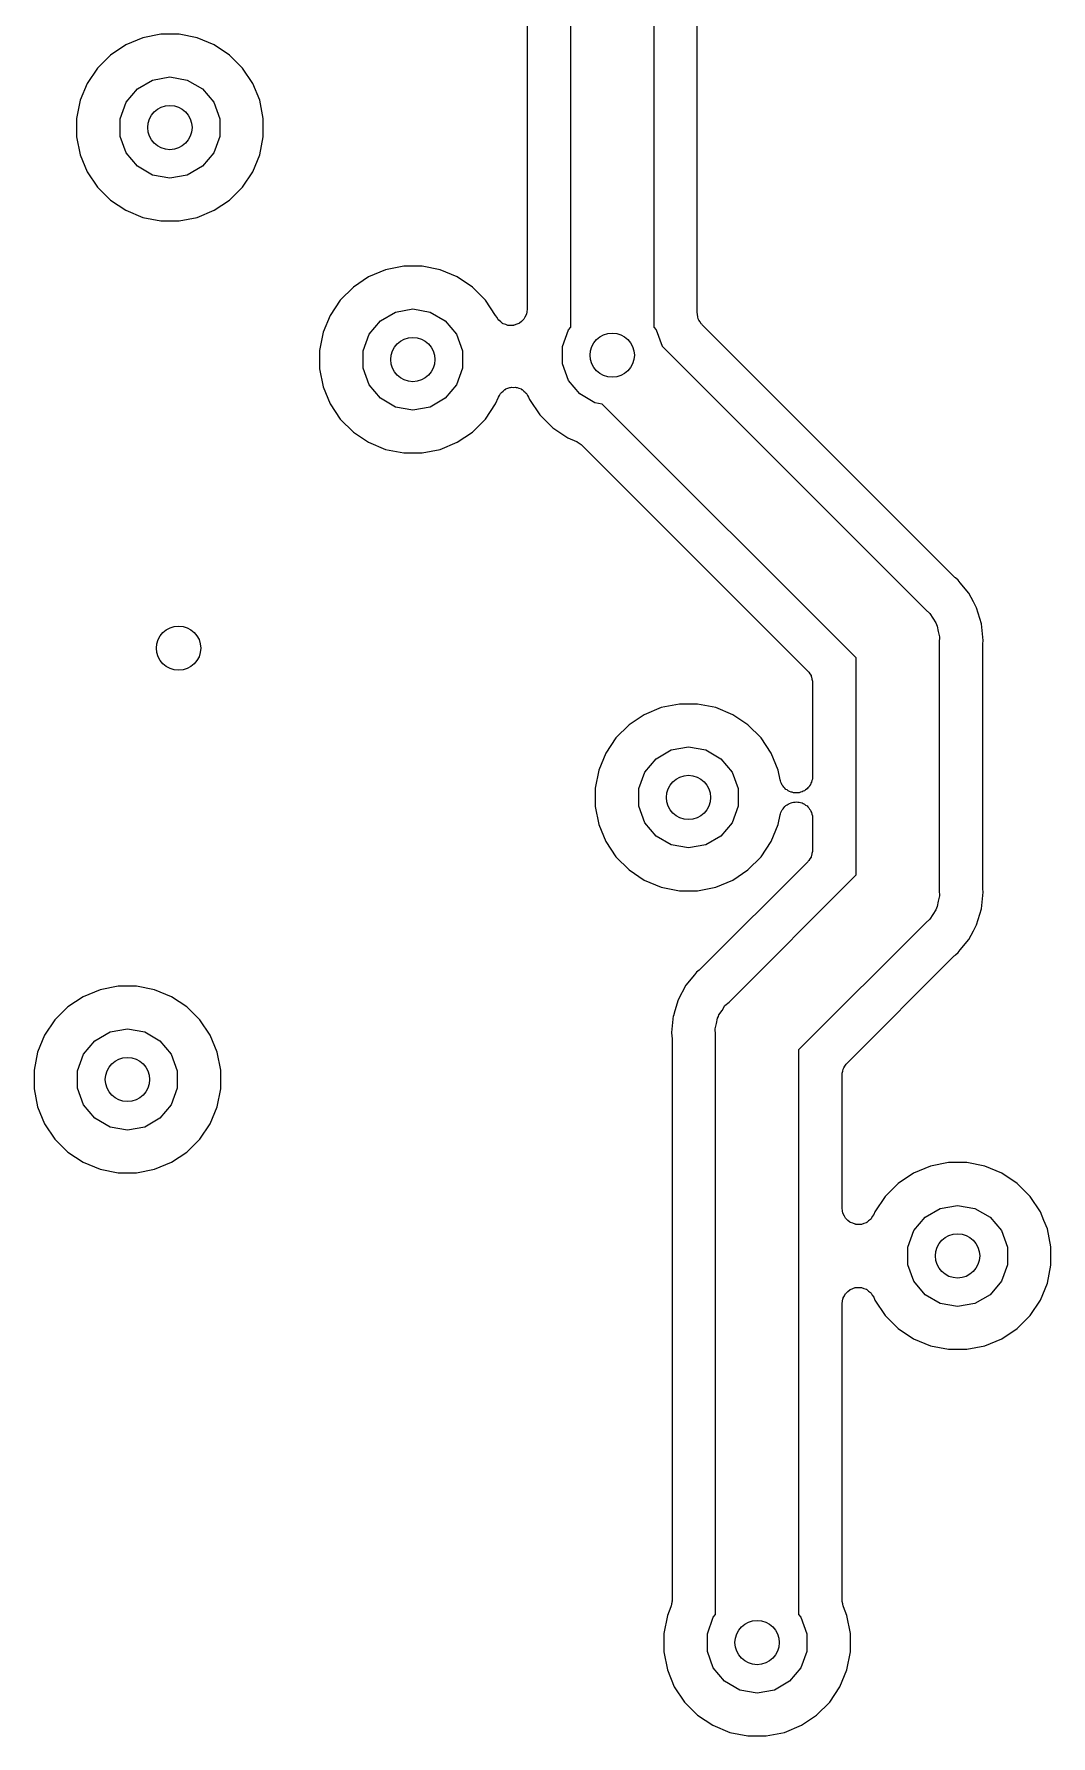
# Model space of a CAD drawing. Extents: x 91.4 to 190.2, y -113.9 to -59.9.
# Drawn here: x 149.41 to 158.75, y -99.91 to -84.28 of the extents above; entities that cross this region are included whole.
import ezdxf

# ---------------------------------------------------------------- set-up
doc = ezdxf.new("R2010")
doc.units = 0
doc.header["$MEASUREMENT"] = 0
doc.layers.add('BLACK', color=7, linetype='CONTINUOUS')

msp = doc.modelspace()

# ---------------------------------------------------------------- linework, layer by layer
at = {"layer": 'BLACK', "linetype": 'CONTINUOUS'}
for p, q in [((155.101, -83.0566), (155.101, -86.9728)), ((155.501, -86.8444), (155.501, -83.0857)), ((154.339, -86.9728), (154.339, -83.1978)), ((153.939, -83.4256), (153.939, -86.8084)), ((150.41, -84.3157), (150.254, -84.3804)), ((150.576, -84.2828), (150.41, -84.3157)), ((150.744, -84.2828), (150.576, -84.2828)), ((150.91, -84.3157), (150.744, -84.2828)), ((151.066, -84.3804), (150.91, -84.3157)), ((150.114, -84.4742), (149.994, -84.5936)), ((150.254, -84.3804), (150.114, -84.4742)), ((151.206, -84.4742), (151.066, -84.3804)), ((151.326, -84.5936), (151.206, -84.4742)), ((149.994, -84.5936), (149.9, -84.734)), ((150.501, -84.7037), (150.66, -84.6757)), ((150.66, -84.6757), (150.819, -84.7037)), ((151.42, -84.734), (151.326, -84.5936)), ((149.9, -84.734), (149.836, -84.89)), ((150.258, -84.9079), (150.362, -84.7844)), ((150.362, -84.7844), (150.501, -84.7037)), ((150.819, -84.7037), (150.958, -84.7844)), ((150.958, -84.7844), (151.062, -84.9079)), ((151.484, -84.89), (151.42, -84.734)), ((149.836, -84.89), (149.803, -85.0556)), ((150.203, -85.0594), (150.258, -84.9079)), ((151.062, -84.9079), (151.117, -85.0594)), ((151.517, -85.0556), (151.484, -84.89)), ((149.803, -85.0556), (149.803, -85.2244)), ((150.203, -85.2206), (150.203, -85.0594)), ((151.117, -85.0594), (151.117, -85.2206)), ((151.517, -85.2244), (151.517, -85.0556)), ((149.803, -85.2244), (149.836, -85.39)), ((150.258, -85.3721), (150.203, -85.2206)), ((151.117, -85.2206), (151.062, -85.3721)), ((151.484, -85.39), (151.517, -85.2244)), ((149.836, -85.39), (149.9, -85.546)), ((150.362, -85.4956), (150.258, -85.3721)), ((151.062, -85.3721), (150.958, -85.4956)), ((151.42, -85.546), (151.484, -85.39)), ((149.9, -85.546), (149.994, -85.6864)), ((150.501, -85.5763), (150.362, -85.4956)), ((150.66, -85.6043), (150.501, -85.5763)), ((150.819, -85.5763), (150.66, -85.6043)), ((150.958, -85.4956), (150.819, -85.5763)), ((151.326, -85.6864), (151.42, -85.546)), ((149.994, -85.6864), (150.114, -85.8058)), ((151.206, -85.8058), (151.326, -85.6864)), ((150.114, -85.8058), (150.254, -85.8996)), ((150.254, -85.8996), (150.41, -85.9643)), ((150.91, -85.9643), (151.066, -85.8996)), ((151.066, -85.8996), (151.206, -85.8058)), ((150.41, -85.9643), (150.576, -85.9972)), ((150.576, -85.9972), (150.744, -85.9972)), ((150.744, -85.9972), (150.91, -85.9643)), ((152.484, -86.5104), (152.344, -86.6042)), ((152.64, -86.4457), (152.484, -86.5104)), ((152.806, -86.4128), (152.64, -86.4457)), ((152.974, -86.4128), (152.806, -86.4128)), ((153.14, -86.4457), (152.974, -86.4128)), ((153.296, -86.5104), (153.14, -86.4457)), ((153.436, -86.6042), (153.296, -86.5104)), ((152.344, -86.6042), (152.224, -86.7236)), ((153.556, -86.7236), (153.436, -86.6042)), ((152.13, -86.864), (152.066, -87.02)), ((152.224, -86.7236), (152.13, -86.864)), ((152.592, -86.9144), (152.731, -86.8337)), ((152.731, -86.8337), (152.89, -86.8057)), ((152.89, -86.8057), (153.049, -86.8337)), ((153.049, -86.8337), (153.188, -86.9144)), ((153.65, -86.864), (153.556, -86.7236)), ((153.65, -86.8658), (153.65, -86.864)), ((153.663, -86.8851), (153.65, -86.8658)), ((153.919, -86.8795), (153.908, -86.8998)), ((153.93, -86.8597), (153.919, -86.8795)), ((153.931, -86.8565), (153.93, -86.8597)), ((153.932, -86.8535), (153.931, -86.8565)), ((153.935, -86.8309), (153.932, -86.8535)), ((153.939, -86.8084), (153.935, -86.8309)), ((155.502, -86.8509), (155.501, -86.8444)), ((155.502, -86.8574), (155.502, -86.8509)), ((155.507, -86.8764), (155.502, -86.8574)), ((155.51, -86.8957), (155.507, -86.8764)), ((152.066, -87.02), (152.033, -87.1856)), ((152.488, -87.0379), (152.592, -86.9144)), ((153.188, -86.9144), (153.292, -87.0379)), ((153.674, -86.9049), (153.663, -86.8851)), ((153.677, -86.907), (153.674, -86.9049)), ((153.678, -86.9098), (153.677, -86.907)), ((153.697, -86.9237), (153.678, -86.9098)), ((153.714, -86.9383), (153.697, -86.9237)), ((153.717, -86.9395), (153.714, -86.9383)), ((153.72, -86.9415), (153.717, -86.9395)), ((153.742, -86.9484), (153.72, -86.9415)), ((153.763, -86.9562), (153.742, -86.9484)), ((153.766, -86.9562), (153.763, -86.9562)), ((153.769, -86.9572), (153.766, -86.9562)), ((153.792, -86.9562), (153.769, -86.9572)), ((153.815, -86.9562), (153.792, -86.9562)), ((153.818, -86.955), (153.815, -86.9562)), ((153.821, -86.9549), (153.818, -86.955)), ((153.843, -86.9462), (153.821, -86.9549)), ((153.864, -86.9383), (153.843, -86.9462)), ((153.867, -86.9362), (153.864, -86.9383)), ((153.87, -86.9349), (153.867, -86.9362)), ((153.886, -86.9195), (153.87, -86.9349)), ((153.904, -86.9049), (153.886, -86.9195)), ((153.906, -86.902), (153.904, -86.9049)), ((153.908, -86.8998), (153.906, -86.902)), ((154.263, -87.1494), (154.318, -86.9979)), ((154.318, -86.9979), (154.339, -86.9728)), ((155.101, -86.9728), (155.122, -86.9979)), ((155.122, -86.9979), (155.177, -87.1478)), ((155.513, -86.9014), (155.51, -86.8957)), ((155.515, -86.9078), (155.513, -86.9014)), ((155.526, -86.9238), (155.515, -86.9078)), ((155.536, -86.9408), (155.526, -86.9238)), ((155.541, -86.945), (155.536, -86.9408)), ((155.545, -86.9504), (155.541, -86.945)), ((157.86, -89.2654), (155.545, -86.9504)), ((152.033, -87.1856), (152.033, -87.3544)), ((152.433, -87.1894), (152.488, -87.0379)), ((152.433, -87.3506), (152.433, -87.1894)), ((153.292, -87.0379), (153.347, -87.1894)), ((153.347, -87.1894), (153.347, -87.3506)), ((154.263, -87.3106), (154.263, -87.1494)), ((155.177, -87.1478), (157.598, -89.5688)), ((154.318, -87.4621), (154.263, -87.3106)), ((152.033, -87.3544), (152.066, -87.52)), ((152.488, -87.5021), (152.433, -87.3506)), ((152.592, -87.6256), (152.488, -87.5021)), ((153.292, -87.5021), (153.188, -87.6256)), ((153.347, -87.3506), (153.292, -87.5021)), ((154.422, -87.5856), (154.318, -87.4621)), ((152.066, -87.52), (152.13, -87.676)), ((152.731, -87.7063), (152.592, -87.6256)), ((153.188, -87.6256), (153.049, -87.7063)), ((153.65, -87.676), (153.675, -87.6155)), ((153.675, -87.6155), (153.685, -87.599)), ((153.685, -87.599), (153.694, -87.5816)), ((153.694, -87.5816), (153.699, -87.5772)), ((153.699, -87.5772), (153.703, -87.5716)), ((153.703, -87.5716), (153.718, -87.5597)), ((153.718, -87.5597), (153.733, -87.5464)), ((153.733, -87.5464), (153.739, -87.5439)), ((153.739, -87.5439), (153.744, -87.5399)), ((153.744, -87.5399), (153.763, -87.534)), ((153.763, -87.534), (153.781, -87.5265)), ((153.781, -87.5265), (153.787, -87.5262)), ((153.787, -87.5262), (153.794, -87.5242)), ((153.794, -87.5242), (153.813, -87.5251)), ((153.813, -87.5251), (153.833, -87.5242)), ((153.833, -87.5242), (153.839, -87.5262)), ((153.839, -87.5262), (153.846, -87.5265)), ((153.846, -87.5265), (153.864, -87.534)), ((153.864, -87.534), (153.883, -87.5399)), ((153.883, -87.5399), (153.888, -87.5439)), ((153.888, -87.5439), (153.894, -87.5464)), ((153.894, -87.5464), (153.908, -87.5597)), ((153.908, -87.5597), (153.924, -87.5716)), ((153.924, -87.5716), (153.927, -87.5772)), ((153.927, -87.5772), (153.932, -87.5816)), ((153.932, -87.5816), (153.941, -87.599)), ((153.941, -87.599), (153.952, -87.6155)), ((153.952, -87.6155), (153.96, -87.636)), ((153.96, -87.636), (154.054, -87.7764)), ((154.561, -87.6663), (154.422, -87.5856)), ((152.13, -87.676), (152.224, -87.8164)), ((152.224, -87.8164), (152.344, -87.9358)), ((152.89, -87.7343), (152.731, -87.7063)), ((153.049, -87.7063), (152.89, -87.7343)), ((153.436, -87.9358), (153.556, -87.8164)), ((153.556, -87.8164), (153.65, -87.676)), ((154.054, -87.7764), (154.174, -87.8958)), ((154.629, -87.6783), (154.561, -87.6663)), ((156.959, -90.0078), (154.629, -87.6783)), ((152.344, -87.9358), (152.484, -88.0296)), ((153.296, -88.0296), (153.436, -87.9358)), ((154.174, -87.8958), (154.314, -87.9896)), ((152.484, -88.0296), (152.64, -88.0943)), ((152.64, -88.0943), (152.806, -88.1272)), ((152.806, -88.1272), (152.974, -88.1272)), ((152.974, -88.1272), (153.14, -88.0943)), ((153.14, -88.0943), (153.296, -88.0296)), ((154.314, -87.9896), (154.391, -88.0215)), ((154.391, -88.0215), (154.394, -88.0233)), ((154.394, -88.0233), (154.397, -88.0241)), ((154.397, -88.0241), (154.416, -88.0372)), ((154.416, -88.0372), (154.435, -88.0495)), ((154.435, -88.0495), (154.437, -88.0521)), ((154.437, -88.0521), (154.439, -88.054)), ((154.439, -88.054), (156.515, -90.1296)), ((157.866, -89.2697), (157.86, -89.2654)), ((157.871, -89.2753), (157.866, -89.2697)), ((157.895, -89.2951), (157.871, -89.2753)), ((157.915, -89.3192), (157.895, -89.2951)), ((157.993, -89.414), (157.915, -89.3192)), ((157.915, -89.3192), (157.915, -89.3192)), ((158.035, -89.4931), (157.993, -89.414)), ((158.065, -89.5497), (158.035, -89.4931)), ((158.035, -89.4931), (158.035, -89.4931)), ((157.598, -89.5688), (157.636, -89.6013)), ((157.636, -89.6013), (157.662, -89.6451)), ((157.662, -89.6451), (157.691, -89.6865)), ((157.691, -89.6865), (157.695, -89.7029)), ((158.11, -89.6969), (158.065, -89.5497)), ((157.695, -89.7029), (157.704, -89.7177)), ((157.704, -89.7177), (157.712, -89.7675)), ((157.712, -89.7675), (157.725, -89.8163)), ((157.725, -89.8163), (157.721, -89.8666)), ((158.122, -89.819), (158.11, -89.6969)), ((158.125, -89.85), (158.122, -89.819)), ((157.721, -89.8666), (157.721, -92.1434)), ((158.121, -89.8957), (158.122, -89.8884)), ((158.121, -92.1143), (158.121, -89.8957)), ((158.122, -89.881), (158.125, -89.85)), ((158.122, -89.8884), (158.122, -89.881)), ((156.515, -90.1296), (156.519, -90.135)), ((156.519, -90.135), (156.524, -90.1392)), ((156.524, -90.1392), (156.534, -90.1562)), ((156.534, -90.1562), (156.545, -90.1722)), ((156.959, -92.0022), (156.959, -90.0078)), ((156.545, -90.1722), (156.547, -90.1786)), ((156.547, -90.1786), (156.55, -90.1843)), ((156.55, -90.1843), (156.553, -90.2036)), ((156.553, -90.2036), (156.558, -90.2226)), ((156.558, -90.2226), (156.558, -90.2291)), ((156.558, -90.2291), (156.559, -90.2356)), ((156.559, -90.2356), (156.559, -91.0993)), ((155.17, -90.4657), (155.014, -90.5304)), ((155.336, -90.4328), (155.17, -90.4657)), ((155.504, -90.4328), (155.336, -90.4328)), ((155.67, -90.4657), (155.504, -90.4328)), ((155.826, -90.5304), (155.67, -90.4657)), ((154.874, -90.6242), (154.754, -90.7436)), ((155.014, -90.5304), (154.874, -90.6242)), ((155.966, -90.6242), (155.826, -90.5304)), ((156.086, -90.7436), (155.966, -90.6242)), ((154.754, -90.7436), (154.66, -90.884)), ((156.18, -90.884), (156.086, -90.7436)), ((154.66, -90.884), (154.596, -91.04)), ((155.018, -91.0579), (155.122, -90.9344)), ((155.122, -90.9344), (155.261, -90.8537)), ((155.261, -90.8537), (155.42, -90.8257)), ((155.42, -90.8257), (155.579, -90.8537)), ((155.579, -90.8537), (155.718, -90.9344)), ((155.718, -90.9344), (155.822, -91.0579)), ((156.244, -91.04), (156.18, -90.884)), ((154.596, -91.04), (154.563, -91.2056)), ((154.963, -91.2094), (155.018, -91.0579)), ((155.822, -91.0579), (155.877, -91.2094)), ((156.262, -91.1286), (156.244, -91.04)), ((154.563, -91.2056), (154.563, -91.3744)), ((154.963, -91.3706), (154.963, -91.2094)), ((155.877, -91.2094), (155.877, -91.3706)), ((156.266, -91.1393), (156.262, -91.1286)), ((156.268, -91.1506), (156.266, -91.1393)), ((156.275, -91.1634), (156.268, -91.1506)), ((156.281, -91.1771), (156.275, -91.1634)), ((156.288, -91.1858), (156.281, -91.1771)), ((156.294, -91.1957), (156.288, -91.1858)), ((156.305, -91.2052), (156.294, -91.1957)), ((156.315, -91.2163), (156.305, -91.2052)), ((156.325, -91.2218), (156.315, -91.2163)), ((156.334, -91.2292), (156.325, -91.2218)), ((156.348, -91.2343), (156.334, -91.2292)), ((156.361, -91.2413), (156.348, -91.2343)), ((156.372, -91.2431), (156.361, -91.2413)), ((156.383, -91.247), (156.372, -91.2431)), ((156.398, -91.247), (156.383, -91.247)), ((156.412, -91.2493), (156.398, -91.247)), ((156.424, -91.247), (156.412, -91.2493)), ((156.435, -91.247), (156.424, -91.247)), ((156.449, -91.242), (156.435, -91.247)), ((156.463, -91.2391), (156.449, -91.242)), ((156.473, -91.2331), (156.463, -91.2391)), ((156.484, -91.2292), (156.473, -91.2331)), ((156.495, -91.2197), (156.484, -91.2292)), ((156.508, -91.2121), (156.495, -91.2197)), ((156.515, -91.2031), (156.508, -91.2121)), ((156.524, -91.1957), (156.515, -91.2031)), ((156.531, -91.183), (156.524, -91.1957)), ((156.541, -91.1715), (156.531, -91.183)), ((156.544, -91.1606), (156.541, -91.1715)), ((156.55, -91.1506), (156.544, -91.1606)), ((156.553, -91.1361), (156.55, -91.1506)), ((156.557, -91.1221), (156.553, -91.1361)), ((156.559, -91.0993), (156.557, -91.1106)), ((156.557, -91.1106), (156.557, -91.1221)), ((154.563, -91.3744), (154.596, -91.54)), ((155.018, -91.5221), (154.963, -91.3706)), ((155.877, -91.3706), (155.822, -91.5221)), ((156.275, -91.4166), (156.281, -91.4029)), ((156.281, -91.4029), (156.288, -91.3942)), ((156.288, -91.3942), (156.294, -91.3843)), ((156.294, -91.3843), (156.305, -91.3748)), ((156.305, -91.3748), (156.315, -91.3637)), ((156.315, -91.3637), (156.325, -91.3582)), ((156.325, -91.3582), (156.334, -91.3508)), ((156.334, -91.3508), (156.348, -91.3457)), ((156.348, -91.3457), (156.361, -91.3387)), ((156.361, -91.3387), (156.372, -91.3369)), ((156.372, -91.3369), (156.383, -91.333)), ((156.383, -91.333), (156.398, -91.333)), ((156.398, -91.333), (156.412, -91.3307)), ((156.412, -91.3307), (156.424, -91.333)), ((156.424, -91.333), (156.435, -91.333)), ((156.435, -91.333), (156.449, -91.338)), ((156.449, -91.338), (156.463, -91.3409)), ((156.463, -91.3409), (156.473, -91.3469)), ((156.473, -91.3469), (156.484, -91.3508)), ((156.484, -91.3508), (156.495, -91.3603)), ((156.495, -91.3603), (156.508, -91.3679)), ((156.508, -91.3679), (156.515, -91.3769)), ((156.515, -91.3769), (156.524, -91.3843)), ((156.524, -91.3843), (156.531, -91.397)), ((156.531, -91.397), (156.541, -91.4085)), ((156.541, -91.4085), (156.544, -91.4194)), ((154.596, -91.54), (154.66, -91.696)), ((155.122, -91.6456), (155.018, -91.5221)), ((155.822, -91.5221), (155.718, -91.6456)), ((156.18, -91.696), (156.244, -91.54)), ((156.244, -91.54), (156.262, -91.4514)), ((156.262, -91.4514), (156.266, -91.4407)), ((156.266, -91.4407), (156.268, -91.4294)), ((156.268, -91.4294), (156.275, -91.4166)), ((156.544, -91.4194), (156.55, -91.4294)), ((156.55, -91.4294), (156.553, -91.4439)), ((156.553, -91.4439), (156.557, -91.4579)), ((156.557, -91.4579), (156.557, -91.4694)), ((156.557, -91.4694), (156.559, -91.4807)), ((156.559, -91.4807), (156.559, -91.7744)), ((154.66, -91.696), (154.754, -91.8364)), ((155.261, -91.7263), (155.122, -91.6456)), ((155.718, -91.6456), (155.579, -91.7263)), ((156.086, -91.8364), (156.18, -91.696)), ((154.754, -91.8364), (154.874, -91.9558)), ((155.42, -91.7543), (155.261, -91.7263)), ((155.579, -91.7263), (155.42, -91.7543)), ((155.966, -91.9558), (156.086, -91.8364)), ((156.519, -91.875), (156.515, -91.8804)), ((156.524, -91.8708), (156.519, -91.875)), ((156.534, -91.8538), (156.524, -91.8708)), ((156.545, -91.8378), (156.534, -91.8538)), ((156.547, -91.8314), (156.545, -91.8378)), ((156.55, -91.8257), (156.547, -91.8314)), ((156.553, -91.8064), (156.55, -91.8257)), ((156.558, -91.7874), (156.553, -91.8064)), ((156.559, -91.7744), (156.558, -91.7809)), ((156.558, -91.7809), (156.558, -91.7874)), ((154.874, -91.9558), (155.014, -92.0496)), ((156.515, -91.8804), (155.53, -92.8654)), ((155.792, -93.1688), (156.959, -92.0022)), ((155.826, -92.0496), (155.966, -91.9558)), ((155.014, -92.0496), (155.17, -92.1143)), ((155.17, -92.1143), (155.336, -92.1472)), ((155.336, -92.1472), (155.504, -92.1472)), ((155.504, -92.1472), (155.67, -92.1143)), ((155.67, -92.1143), (155.826, -92.0496)), ((157.721, -92.1434), (157.725, -92.1937)), ((158.11, -92.3131), (158.122, -92.191)), ((158.122, -92.1216), (158.121, -92.1143)), ((158.122, -92.129), (158.122, -92.1216)), ((158.125, -92.16), (158.122, -92.129)), ((158.122, -92.191), (158.125, -92.16)), ((158.122, -92.191), (158.122, -92.191)), ((158.122, -92.191), (158.122, -92.191)), ((157.691, -92.3235), (157.662, -92.3649)), ((157.695, -92.3071), (157.691, -92.3235)), ((157.704, -92.2923), (157.695, -92.3071)), ((157.712, -92.2425), (157.704, -92.2923)), ((157.725, -92.1937), (157.712, -92.2425)), ((158.065, -92.4603), (158.11, -92.3131)), ((157.598, -92.4412), (156.431, -93.6078)), ((157.636, -92.4087), (157.598, -92.4412)), ((157.662, -92.3649), (157.636, -92.4087)), ((158.036, -92.515), (158.065, -92.4603)), ((157.915, -92.6908), (157.993, -92.596)), ((157.993, -92.596), (158.036, -92.515)), ((158.036, -92.515), (158.036, -92.515)), ((156.875, -93.7296), (157.86, -92.7446)), ((157.86, -92.7446), (157.866, -92.7403)), ((157.866, -92.7403), (157.871, -92.7347)), ((157.871, -92.7347), (157.895, -92.7149)), ((157.895, -92.7149), (157.915, -92.6908)), ((155.475, -92.9192), (155.397, -93.014)), ((155.495, -92.8951), (155.475, -92.9192)), ((155.475, -92.9192), (155.475, -92.9192)), ((155.519, -92.8753), (155.495, -92.8951)), ((155.524, -92.8697), (155.519, -92.8753)), ((155.53, -92.8654), (155.524, -92.8697)), ((149.864, -93.1204), (149.724, -93.2142)), ((150.02, -93.0557), (149.864, -93.1204)), ((150.186, -93.0228), (150.02, -93.0557)), ((150.354, -93.0228), (150.186, -93.0228)), ((150.52, -93.0557), (150.354, -93.0228)), ((150.676, -93.1204), (150.52, -93.0557)), ((150.816, -93.2142), (150.676, -93.1204)), ((155.397, -93.014), (155.325, -93.1497)), ((149.724, -93.2142), (149.604, -93.3336)), ((150.936, -93.3336), (150.816, -93.2142)), ((155.294, -93.2502), (155.281, -93.2959)), ((155.325, -93.1497), (155.294, -93.2502)), ((155.699, -93.2865), (155.728, -93.2451)), ((155.728, -93.2451), (155.754, -93.2013)), ((155.754, -93.2013), (155.792, -93.1688)), ((149.604, -93.3336), (149.51, -93.474)), ((150.111, -93.4437), (150.27, -93.4157)), ((150.27, -93.4157), (150.429, -93.4437)), ((151.03, -93.474), (150.936, -93.3336)), ((155.28, -93.2969), (155.265, -93.45)), ((155.281, -93.2959), (155.28, -93.2969)), ((155.281, -93.2959), (155.281, -93.2959)), ((155.281, -93.2959), (155.281, -93.2959)), ((155.665, -93.4163), (155.678, -93.3674)), ((155.669, -93.4666), (155.665, -93.4163)), ((155.678, -93.3674), (155.686, -93.3177)), ((155.686, -93.3177), (155.695, -93.3029)), ((155.695, -93.3029), (155.699, -93.2865)), ((149.51, -93.474), (149.446, -93.63)), ((149.868, -93.6479), (149.972, -93.5244)), ((149.972, -93.5244), (150.111, -93.4437)), ((150.429, -93.4437), (150.568, -93.5244)), ((150.568, -93.5244), (150.672, -93.6479)), ((151.094, -93.63), (151.03, -93.474)), ((155.265, -93.45), (155.268, -93.481)), ((155.268, -93.481), (155.268, -93.4884)), ((155.268, -93.4884), (155.269, -93.4957)), ((155.269, -93.4957), (155.269, -98.6657)), ((155.669, -98.7928), (155.669, -93.4666)), ((149.446, -93.63), (149.413, -93.7956)), ((149.813, -93.7994), (149.868, -93.6479)), ((150.672, -93.6479), (150.727, -93.7994)), ((151.127, -93.7956), (151.094, -93.63)), ((156.431, -93.6078), (156.431, -98.7928)), ((156.856, -93.7562), (156.866, -93.7392)), ((156.866, -93.7392), (156.871, -93.735)), ((156.871, -93.735), (156.875, -93.7296)), ((149.413, -93.7956), (149.413, -93.9644)), ((149.813, -93.9606), (149.813, -93.7994)), ((150.727, -93.7994), (150.727, -93.9606)), ((151.127, -93.9644), (151.127, -93.7956)), ((156.831, -93.8356), (156.832, -93.8291)), ((156.831, -95.0626), (156.831, -93.8356)), ((156.832, -93.8226), (156.837, -93.8036)), ((156.832, -93.8291), (156.832, -93.8226)), ((156.837, -93.8036), (156.84, -93.7843)), ((156.84, -93.7843), (156.843, -93.7786)), ((156.843, -93.7786), (156.845, -93.7722)), ((156.845, -93.7722), (156.856, -93.7562)), ((149.413, -93.9644), (149.446, -94.13)), ((149.868, -94.1121), (149.813, -93.9606)), ((150.727, -93.9606), (150.672, -94.1121)), ((151.094, -94.13), (151.127, -93.9644)), ((149.446, -94.13), (149.51, -94.286)), ((149.972, -94.2356), (149.868, -94.1121)), ((150.672, -94.1121), (150.568, -94.2356)), ((151.03, -94.286), (151.094, -94.13)), ((149.51, -94.286), (149.604, -94.4264)), ((150.111, -94.3163), (149.972, -94.2356)), ((150.27, -94.3443), (150.111, -94.3163)), ((150.429, -94.3163), (150.27, -94.3443)), ((150.568, -94.2356), (150.429, -94.3163)), ((150.936, -94.4264), (151.03, -94.286)), ((149.604, -94.4264), (149.724, -94.5458)), ((150.816, -94.5458), (150.936, -94.4264)), ((149.724, -94.5458), (149.864, -94.6396)), ((149.864, -94.6396), (150.02, -94.7043)), ((150.52, -94.7043), (150.676, -94.6396)), ((150.676, -94.6396), (150.816, -94.5458)), ((157.64, -94.6757), (157.484, -94.7404)), ((157.806, -94.6428), (157.64, -94.6757)), ((157.974, -94.6428), (157.806, -94.6428)), ((158.14, -94.6757), (157.974, -94.6428)), ((158.296, -94.7404), (158.14, -94.6757)), ((150.02, -94.7043), (150.186, -94.7372)), ((150.186, -94.7372), (150.354, -94.7372)), ((150.354, -94.7372), (150.52, -94.7043)), ((157.344, -94.8342), (157.224, -94.9536)), ((157.484, -94.7404), (157.344, -94.8342)), ((158.436, -94.8342), (158.296, -94.7404)), ((158.556, -94.9536), (158.436, -94.8342)), ((157.224, -94.9536), (157.13, -95.094)), ((158.65, -95.094), (158.556, -94.9536)), ((156.835, -95.0851), (156.831, -95.0626)), ((156.838, -95.1077), (156.835, -95.0851)), ((156.839, -95.1106), (156.838, -95.1077)), ((156.84, -95.1139), (156.839, -95.1106)), ((156.851, -95.1336), (156.84, -95.1139)), ((156.862, -95.1539), (156.851, -95.1336)), ((156.864, -95.1561), (156.862, -95.1539)), ((156.866, -95.159), (156.864, -95.1561)), ((156.884, -95.1737), (156.866, -95.159)), ((157.093, -95.1611), (157.092, -95.1639)), ((157.096, -95.159), (157.093, -95.1611)), ((157.107, -95.1392), (157.096, -95.159)), ((157.12, -95.12), (157.107, -95.1392)), ((157.13, -95.094), (157.12, -95.12)), ((157.488, -95.2679), (157.592, -95.1444)), ((157.592, -95.1444), (157.731, -95.0637)), ((157.731, -95.0637), (157.89, -95.0357)), ((157.89, -95.0357), (158.049, -95.0637)), ((158.049, -95.0637), (158.188, -95.1444)), ((158.188, -95.1444), (158.292, -95.2679)), ((158.682, -95.1732), (158.65, -95.094)), ((156.9, -95.1891), (156.884, -95.1737)), ((156.903, -95.1904), (156.9, -95.1891)), ((156.906, -95.1925), (156.903, -95.1904)), ((156.927, -95.2003), (156.906, -95.1925)), ((156.949, -95.209), (156.927, -95.2003)), ((156.952, -95.2092), (156.949, -95.209)), ((156.955, -95.2103), (156.952, -95.2092)), ((156.978, -95.2103), (156.955, -95.2103)), ((157.001, -95.2113), (156.978, -95.2103)), ((157.004, -95.2103), (157.001, -95.2113)), ((157.007, -95.2103), (157.004, -95.2103)), ((157.028, -95.2025), (157.007, -95.2103)), ((157.05, -95.1956), (157.028, -95.2025)), ((157.053, -95.1936), (157.05, -95.1956)), ((157.056, -95.1925), (157.053, -95.1936)), ((157.073, -95.1778), (157.056, -95.1925)), ((157.092, -95.1639), (157.073, -95.1778)), ((157.433, -95.4194), (157.488, -95.2679)), ((158.292, -95.2679), (158.347, -95.4194)), ((158.714, -95.25), (158.682, -95.1732)), ((158.747, -95.4156), (158.714, -95.25)), ((157.433, -95.5806), (157.433, -95.4194)), ((158.347, -95.4194), (158.347, -95.5806)), ((158.747, -95.5844), (158.747, -95.4156)), ((157.488, -95.7321), (157.433, -95.5806)), ((158.347, -95.5806), (158.292, -95.7321)), ((158.714, -95.75), (158.747, -95.5844)), ((157.592, -95.8556), (157.488, -95.7321)), ((158.292, -95.7321), (158.188, -95.8556)), ((158.65, -95.906), (158.714, -95.75)), ((156.831, -95.9374), (156.835, -95.9149)), ((156.831, -98.6657), (156.831, -95.9374)), ((156.835, -95.9149), (156.838, -95.8923)), ((156.838, -95.8923), (156.839, -95.8894)), ((156.839, -95.8894), (156.84, -95.8861)), ((156.84, -95.8861), (156.851, -95.8664)), ((156.851, -95.8664), (156.862, -95.8461)), ((156.862, -95.8461), (156.864, -95.8439)), ((156.864, -95.8439), (156.866, -95.841)), ((156.866, -95.841), (156.884, -95.8263)), ((156.884, -95.8263), (156.9, -95.8109)), ((156.9, -95.8109), (156.903, -95.8096)), ((156.903, -95.8096), (156.906, -95.8075)), ((156.906, -95.8075), (156.927, -95.7997)), ((156.927, -95.7997), (156.949, -95.791)), ((156.949, -95.791), (156.952, -95.7908)), ((156.952, -95.7908), (156.955, -95.7897)), ((156.955, -95.7897), (156.978, -95.7897)), ((156.978, -95.7897), (157.001, -95.7887)), ((157.001, -95.7887), (157.004, -95.7897)), ((157.004, -95.7897), (157.007, -95.7897)), ((157.007, -95.7897), (157.028, -95.7975)), ((157.028, -95.7975), (157.05, -95.8044)), ((157.05, -95.8044), (157.053, -95.8064)), ((157.053, -95.8064), (157.056, -95.8075)), ((157.056, -95.8075), (157.073, -95.8222)), ((157.073, -95.8222), (157.092, -95.8361)), ((157.092, -95.8361), (157.093, -95.8389)), ((157.093, -95.8389), (157.096, -95.841)), ((157.096, -95.841), (157.107, -95.8608)), ((157.107, -95.8608), (157.12, -95.88)), ((157.12, -95.88), (157.13, -95.906)), ((157.13, -95.906), (157.224, -96.0464)), ((157.731, -95.9363), (157.592, -95.8556)), ((157.89, -95.9643), (157.731, -95.9363)), ((158.049, -95.9363), (157.89, -95.9643)), ((158.188, -95.8556), (158.049, -95.9363)), ((158.556, -96.0464), (158.65, -95.906)), ((157.224, -96.0464), (157.344, -96.1658)), ((158.436, -96.1658), (158.556, -96.0464)), ((157.344, -96.1658), (157.484, -96.2596)), ((158.296, -96.2596), (158.436, -96.1658)), ((157.484, -96.2596), (157.64, -96.3243)), ((157.64, -96.3243), (157.806, -96.3572)), ((157.806, -96.3572), (157.974, -96.3572)), ((157.974, -96.3572), (158.14, -96.3243)), ((158.14, -96.3243), (158.296, -96.2596)), ((155.258, -98.7231), (155.226, -98.8)), ((155.26, -98.717), (155.258, -98.7199)), ((155.258, -98.7199), (155.258, -98.7231)), ((155.264, -98.6945), (155.26, -98.717)), ((155.269, -98.6722), (155.264, -98.6945)), ((155.269, -98.6657), (155.268, -98.669)), ((155.268, -98.669), (155.269, -98.6722)), ((156.832, -98.669), (156.831, -98.6657)), ((156.831, -98.6722), (156.832, -98.669)), ((156.836, -98.6945), (156.831, -98.6722)), ((156.84, -98.717), (156.836, -98.6945)), ((156.842, -98.7199), (156.84, -98.717)), ((156.842, -98.7231), (156.842, -98.7199)), ((156.874, -98.8), (156.842, -98.7231)), ((155.226, -98.8), (155.193, -98.9656)), ((155.593, -98.9694), (155.648, -98.8179)), ((155.648, -98.8179), (155.669, -98.7928)), ((156.431, -98.7928), (156.452, -98.8179)), ((156.452, -98.8179), (156.507, -98.9694)), ((156.907, -98.9656), (156.874, -98.8)), ((155.193, -98.9656), (155.193, -99.1344)), ((155.593, -99.1306), (155.593, -98.9694)), ((156.507, -98.9694), (156.507, -99.1306)), ((156.907, -99.1344), (156.907, -98.9656)), ((155.193, -99.1344), (155.226, -99.3)), ((155.648, -99.2821), (155.593, -99.1306)), ((156.507, -99.1306), (156.452, -99.2821)), ((156.874, -99.3), (156.907, -99.1344)), ((155.226, -99.3), (155.29, -99.456)), ((155.752, -99.4056), (155.648, -99.2821)), ((156.452, -99.2821), (156.348, -99.4056)), ((156.81, -99.456), (156.874, -99.3)), ((155.29, -99.456), (155.384, -99.5964)), ((155.891, -99.4863), (155.752, -99.4056)), ((156.05, -99.5143), (155.891, -99.4863)), ((156.209, -99.4863), (156.05, -99.5143)), ((156.348, -99.4056), (156.209, -99.4863)), ((156.716, -99.5964), (156.81, -99.456)), ((155.384, -99.5964), (155.504, -99.7158)), ((156.596, -99.7158), (156.716, -99.5964)), ((155.504, -99.7158), (155.644, -99.8096)), ((155.644, -99.8096), (155.8, -99.8743)), ((156.3, -99.8743), (156.456, -99.8096)), ((156.456, -99.8096), (156.596, -99.7158)), ((155.8, -99.8743), (155.966, -99.9072)), ((155.966, -99.9072), (156.134, -99.9072)), ((156.134, -99.9072), (156.3, -99.8743))]:
    msp.add_line(p, q, dxfattribs=at)
at = {"layer": 'BLACK'}
for centre in [(150.66, -85.14), (154.72, -87.23), (152.89, -87.27), (150.74, -89.92), (155.42, -91.29), (150.27, -93.88), (157.89, -95.5), (156.05, -99.05)]:
    msp.add_circle(centre, 0.2032, dxfattribs=at)

doc.saveas('drawing.dxf')
